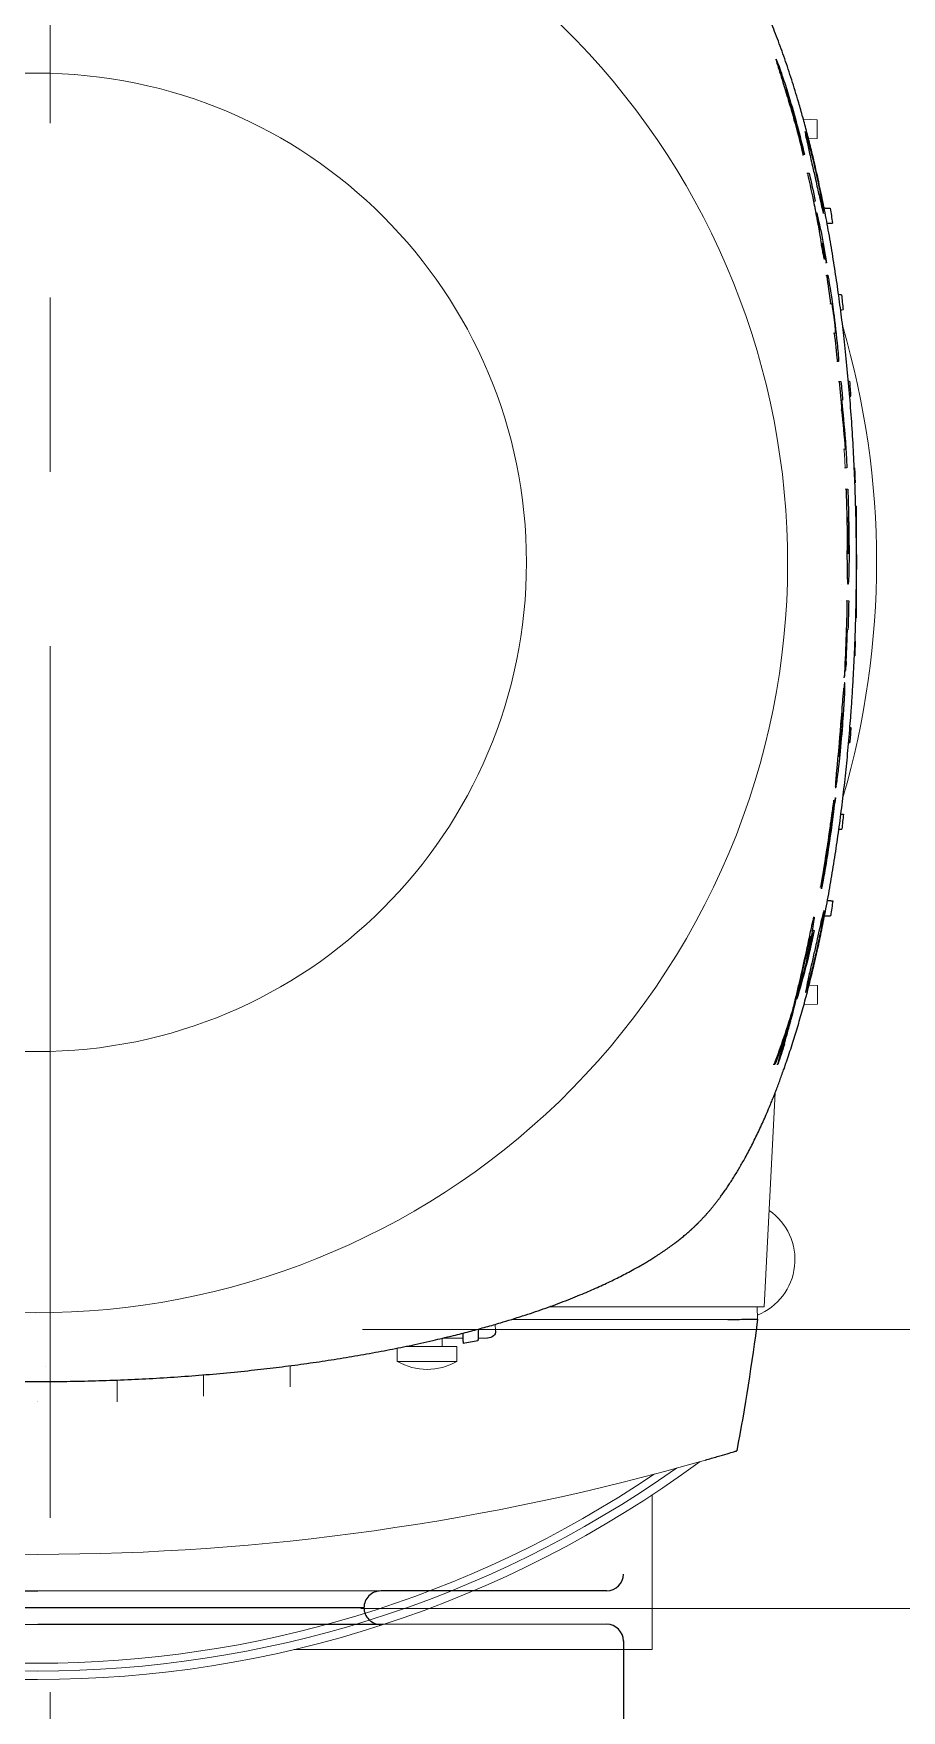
# Model space of a CAD drawing. Header units: millimetres. Extents: x 3795014 to 4300160, y 3869364 to 4016788.
# Drawn here: x 4226896.1 to 4227020.5, y 3925969.6 to 3926210.1 of the extents above; entities that cross this region are included whole.
import ezdxf

# ---------------------------------------------------------------- set-up
doc = ezdxf.new("R2010")
doc.units = ezdxf.units.MM
doc.linetypes.add('CENTER', pattern=[2, 1.25, -0.25, 0.25, -0.25])
doc.layers.add('Дополнительная', color=7, linetype='Continuous', lineweight=18)
doc.layers.add('粗实线层', color=7, linetype='Continuous', lineweight=35)

msp = doc.modelspace()

# ---------------------------------------------------------------- linework, layer by layer
at = {"color": 0, "lineweight": -3, "extrusion": (0, 0, -1)}
for centre, major_axis, ratio, start_param, end_param in [((4226980.41, 3926135.04, 0), (0.3, -98.27), 0.330267, 4.034379, 4.08623), ((4226980.05, 3926134.46, 0), (-0.13, 98.87), 0.330719, 0.974084, 1.086976), ((4226980.26, 3926134.52, 0), (0.15, -98.94), 0.330892, 4.117017, 4.165378), ((4226984.57, 3926137.3, 0), (5.3, -93.97), 0.320693, 4.205984, 4.239145), ((4226668.07, 3926134.06, 0), (5.63, 346.52), 0.998334, 1.406969, 1.413197), ((4226980.2, 3926134.41, 0), (-0.11, 99.07), 0.331056, 1.074221, 1.124736), ((4226984.09, 3926136.72, 0), (4.79, -94.54), 0.320868, 4.252688, 4.286324), ((4226980.12, 3926134.56, 0), (-0.16, 98.72), 0.330431, 1.144859, 1.189817), ((4226668.26, 3926134.07, 0), (-2.25, -346.45), 0.998084, 4.594424, 4.600626), ((4226980.1, 3926134.57, 0), (-0.16, 98.75), 0.330569, 1.235498, 1.278981), ((4226980.04, 3926134.41, 0), (0.11, -98.9), 0.330714, 4.449122, 4.492114), ((4226668.42, 3926134.08, 0), (-0.51, -346.37), 0.997872, 4.635427, 4.64161), ((4226981.81, 3926134.25, 0), (2.96, -97.3), 0.325054, 4.481185, 4.539896), ((4226981.62, 3926134.13, 0), (2.97, -97.4), 0.325377, 4.495374, 4.553698), ((4226668.53, 3926134.08, 0), (0.13, -346.31), 0.997729, 4.67318, 4.679352), ((4226979.83, 3926134.3, 0), (0.07, -99.23), 0.331726, 4.607258, 4.696129), ((4226980.03, 3926134.29, 0), (0.07, -99.35), 0.331838, 4.607315, 4.69608), ((4226668.57, 3926134.08, 0), (0.22, -346.29), 0.997679, 4.709305, 4.715473), ((4226979.79, 3926134.3, 0), (-0.07, 99.29), 0.331922, 1.627425, 1.738772), ((4226979.84, 3926134.29, 0), (-0.07, 99.31), 0.331918, 1.669126, 1.725701), ((4226979.89, 3926134.29, 0), (-0.07, 99.33), 0.331926, 1.669087, 1.728509), ((4226668.53, 3926134.08, 0), (0.31, -346.31), 0.997729, 4.745426, 4.751598), ((4225990.64, 3926145.35, 0), (1023.1, 0.65), 0.531477, 0.047804, 0.050197), ((4225977.59, 3926145.35, 0), (1036.08, 0.65), 0.526715, 0.049518, 0.051859), ((4226668.42, 3926134.09, 0), (0.95, -346.37), 0.997872, 4.783168, 4.789351), ((4226135.4, 3926139.88, 0), (878.86, 0.55), 0.530258, 0.085865, 0.088818), ((4226668.26, 3926134.09, 0), (2.69, -346.45), 0.998084, 4.824152, 4.830354), ((4226276.37, 3926132.63, 0), (737.47, 0.47), 0.532254, 0.11304, 0.116064), ((4226668.07, 3926134.11, 0), (6.07, -346.51), 0.998334, 4.869988, 4.876215), ((4226985.45, 3926126.65, 0), (4.72, 89.42), 0.318866, 2.084009, 2.180145), ((4226980.53, 3926133.53, 0), (-0.18, -98.32), 0.330115, 5.270273, 5.333465), ((4226666.64, 3926121.32, 0), (345.9, 0.22), 0.707801, 0.176073, 0.181336), ((4226985.87, 3926125.05, 0), (5.04, 87.93), 0.319625, 2.140434, 2.205219), ((4226982.58, 3926133.12, 0), (3.12, 97.04), 0.326928, 2.26363, 2.379823), ((4226982.69, 3926133.06, 0), (3.13, 97.06), 0.327152, 2.271965, 2.378585), ((4226986.65, 3926121.09, 0), (5.74, 84.06), 0.321838, 2.22622, 2.256484), ((4226980.76, 3926132.83, 0), (0.36, 97.58), 0.330162, 2.336536, 2.378748), ((4226650.72, 3926070.19, 0), (352.02, 0.22), 0.992727, 0.128344, 0.182957), ((4226961.08, 3926024.05, 0), (1.22, -0.24), 0.853683, 6.078079, 7.622696), ((4226896.39, 3926362.94, 0), (346.5, -11.18), 0.998593, 1.354686, 1.360949), ((4226896.44, 3926353.31, 0), (-341.74, -0.22), 0.98485, 4.712479, 4.71248), ((4226896.44, 3926353.35, 0), (-341.8, -0.22), 0.98478, 4.712298, 4.7123)]:
    msp.add_ellipse(centre, major_axis=major_axis, ratio=ratio, start_param=start_param, end_param=end_param, dxfattribs=at)
at = {"color": 0, "lineweight": -3}
for points, degree, knots in [([(4226991.4, 3926039.53, 0), (4226993.23, 3926041.36, 0), (4226995.01, 3926043.59, 0), (4226996.74, 3926046.2, 0), (4227001.04, 3926053.96, 0), (4227004.81, 3926064.05, 0), (4227006.87, 3926071.04, 0), (4227011.69, 3926091.82, 0), (4227014.18, 3926116.36, 0), (4227014.7, 3926132.63, 0), (4227013.76, 3926159.06, 0), (4227010.12, 3926182.96, 0), (4227008.31, 3926191.69, 0), (4227004.76, 3926204.76, 0), (4227000.41, 3926215.3, 0), (4226998.59, 3926219.01, 0), (4226996.04, 3926223.34, 0), (4226993.35, 3926226.79, 0), (4226992.66, 3926227.6, 0), (4226991.97, 3926228.35, 0), (4226991.28, 3926229.05, 0)], 5, [0, 0, 0, 0, 0, 0, 28.612785, 28.612785, 28.612785, 74.374141, 74.374141, 74.374141, 152.858752, 152.858752, 152.858752, 202.96905, 202.96905, 202.96905, 235.424027, 235.424027, 235.424027, 246.308087, 246.308087, 246.308087, 246.308087, 246.308087, 246.308087]), ([(4227006.65, 3926192.71, 0), (4227006.03, 3926195.34, 0), (4227005.22, 3926198.38, 0), (4227004.15, 3926201.88, 0), (4227003.88, 3926202.73, 0), (4227003.41, 3926204.15, 0), (4227003.24, 3926204.62, 0), (4227002.95, 3926205.43, 0), (4227002.86, 3926205.68, 0), (4227002.71, 3926206.05, 0), (4227002.64, 3926206.22, 0), (4227002.54, 3926206.4, 0), (4227002.52, 3926206.4, 0), (4227002.55, 3926206.21, 0), (4227002.59, 3926206.07, 0), (4227002.71, 3926205.67, 0), (4227002.79, 3926205.38, 0), (4227003.06, 3926204.55, 0), (4227003.21, 3926204.07, 0), (4227003.66, 3926202.61, 0), (4227003.92, 3926201.79, 0), (4227004.61, 3926199.45, 0), (4227005.45, 3926196.62, 0), (4227006.43, 3926192.62, 0)], 3, [0, 0, 0, 0, 0.774753, 0.774753, 1.029914, 1.029914, 1.22486, 1.22486, 1.46624, 1.46624, 1.838074, 1.838074, 2.257251, 2.257251, 2.568222, 2.568222, 2.792601, 2.792601, 2.927135, 2.927135, 3.064382, 3.064382, 3.266502, 3.266502, 3.266502, 3.266502]), ([(4227005.57, 3926196.76, 0), (4227005.34, 3926197.64, 0), (4227005.06, 3926198.64, 0), (4227004.65, 3926200.03, 0), (4227004.54, 3926200.41, 0), (4227004.37, 3926200.94, 0), (4227004.29, 3926201.2, 0), (4227004.15, 3926201.61, 0), (4227004.1, 3926201.74, 0), (4227004.02, 3926201.96, 0), (4227004, 3926202, 0), (4227003.96, 3926202.05, 0), (4227003.95, 3926202.04, 0), (4227004, 3926201.84, 0), (4227004.03, 3926201.7, 0), (4227004.13, 3926201.34, 0), (4227004.19, 3926201.11, 0), (4227004.38, 3926200.44, 0), (4227004.49, 3926200.08, 0), (4227004.7, 3926199.31, 0), (4227004.86, 3926198.78, 0), (4227005.37, 3926196.95, 0), (4227005.76, 3926195.48, 0), (4227006.17, 3926193.9, 0)], 3, [0, 0, 0, 0, 0.257225, 0.257225, 0.431519, 0.431519, 0.631997, 0.631997, 0.807464, 0.807464, 1.017656, 1.017656, 1.294397, 1.294397, 1.501883, 1.501883, 1.676604, 1.676604, 1.873446, 1.873446, 2.147701, 2.147701, 2.581515, 2.581515, 2.581515, 2.581515]), ([(4227006.17, 3926193.9, 0), (4227006.21, 3926193.69, 0), (4227006.25, 3926193.47, 0), (4227006.34, 3926193.04, 0), (4227006.38, 3926192.83, 0), (4227006.43, 3926192.62, 0)], 3, [-0.2309195, -0.2309195, -0.2309195, -0.2309195, -0.1154597, -0.1154597, 0, 0, 0, 0]), ([(4227006.69, 3926196.03, 0), (4227006.7, 3926196.03, 0), (4227006.74, 3926195.94, 0), (4227006.88, 3926195.54, 0), (4227006.99, 3926195.18, 0), (4227007.28, 3926194.19, 0), (4227007.44, 3926193.58, 0), (4227007.74, 3926192.43, 0), (4227007.86, 3926191.94, 0), (4227008.06, 3926191.11, 0), (4227008.14, 3926190.76, 0), (4227008.29, 3926190.1, 0), (4227008.36, 3926189.79, 0), (4227008.51, 3926189.1, 0), (4227008.59, 3926188.73, 0), (4227008.78, 3926187.77, 0), (4227008.89, 3926187.2, 0), (4227009.09, 3926186.15, 0), (4227009.17, 3926185.68, 0), (4227009.29, 3926184.96, 0), (4227009.32, 3926184.7, 0), (4227009.36, 3926184.36, 0), (4227009.36, 3926184.28, 0), (4227009.34, 3926184.28, 0), (4227009.32, 3926184.28, 0), (4227009.27, 3926184.43, 0), (4227009.12, 3926185.02, 0), (4227009.02, 3926185.45, 0), (4227008.77, 3926186.53, 0), (4227008.62, 3926187.18, 0), (4227008.38, 3926188.29, 0), (4227008.28, 3926188.71, 0), (4227008.12, 3926189.46, 0), (4227008.04, 3926189.78, 0), (4227007.9, 3926190.42, 0), (4227007.82, 3926190.75, 0), (4227007.66, 3926191.49, 0), (4227007.56, 3926191.91, 0), (4227007.3, 3926193.04, 0), (4227007.15, 3926193.71, 0), (4227006.92, 3926194.76, 0), (4227006.83, 3926195.16, 0), (4227006.71, 3926195.76, 0), (4227006.68, 3926195.95, 0), (4227006.68, 3926196.02, 0), (4227006.68, 3926196.03, 0), (4227006.69, 3926196.03, 0)], 3, [1.753598, 1.753598, 1.753598, 1.753598, 1.918116, 1.918116, 2.136029, 2.136029, 2.361028, 2.361028, 2.508921, 2.508921, 2.60864, 2.60864, 2.699019, 2.699019, 2.80782, 2.80782, 2.987952, 2.987952, 3.177295, 3.177295, 3.348595, 3.348595, 3.507197, 3.507197, 3.507197, 3.723593, 3.723593, 3.94121, 3.94121, 4.161625, 4.161625, 4.286461, 4.286461, 4.379027, 4.379027, 4.47244, 4.47244, 4.596437, 4.596437, 4.82045, 4.82045, 5.015048, 5.015048, 5.215342, 5.215342, 5.260795, 5.260795, 5.260795, 5.260795]), ([(4227008.41, 3926183.62, 0), (4227008.33, 3926184.02, 0), (4227008.26, 3926184.42, 0), (4227008.1, 3926185.23, 0), (4227008.02, 3926185.63, 0), (4227007.94, 3926186.03, 0)], 3, [0.000001, 0.000001, 0.000001, 0.000001, 0.1146249, 0.1146249, 0.2292486, 0.2292486, 0.2292486, 0.2292486]), ([(4227008.5, 3926183.62, 0), (4227008.52, 3926183.51, 0), (4227008.54, 3926183.4, 0), (4227008.56, 3926183.29, 0), (4227008.56, 3926183.29, 0), (4227008.56, 3926183.28, 0), (4227008.57, 3926183.27, 0), (4227008.58, 3926183.17, 0), (4227008.6, 3926183.07, 0), (4227008.62, 3926182.97, 0), (4227008.62, 3926182.96, 0), (4227008.62, 3926182.95, 0), (4227008.63, 3926182.93, 0), (4227008.64, 3926182.84, 0), (4227008.66, 3926182.76, 0), (4227008.67, 3926182.68, 0), (4227008.69, 3926182.58, 0), (4227008.7, 3926182.49, 0), (4227008.71, 3926182.4, 0), (4227008.73, 3926182.33, 0), (4227008.73, 3926182.27, 0), (4227008.74, 3926182.21, 0), (4227008.75, 3926182.15, 0), (4227008.76, 3926182.09, 0), (4227008.76, 3926182.05, 0), (4227008.77, 3926182.01, 0), (4227008.77, 3926181.98, 0), (4227008.77, 3926181.96, 0), (4227008.77, 3926181.94, 0), (4227008.77, 3926181.93, 0), (4227008.77, 3926181.93, 0), (4227008.77, 3926181.93, 0), (4227008.76, 3926181.94, 0), (4227008.76, 3926181.96, 0), (4227008.75, 3926181.98, 0), (4227008.74, 3926182.01, 0), (4227008.73, 3926182.05, 0), (4227008.73, 3926182.05, 0), (4227008.73, 3926182.06, 0), (4227008.73, 3926182.06, 0), (4227008.72, 3926182.1, 0), (4227008.71, 3926182.15, 0), (4227008.69, 3926182.21, 0), (4227008.68, 3926182.27, 0), (4227008.67, 3926182.34, 0), (4227008.65, 3926182.41, 0), (4227008.63, 3926182.49, 0), (4227008.61, 3926182.58, 0), (4227008.59, 3926182.68, 0), (4227008.58, 3926182.77, 0), (4227008.56, 3926182.86, 0), (4227008.54, 3926182.95, 0), (4227008.54, 3926182.96, 0), (4227008.54, 3926182.97, 0), (4227008.54, 3926182.97, 0), (4227008.52, 3926183.07, 0), (4227008.5, 3926183.18, 0), (4227008.48, 3926183.28, 0), (4227008.47, 3926183.28, 0), (4227008.47, 3926183.29, 0), (4227008.47, 3926183.29, 0), (4227008.45, 3926183.4, 0), (4227008.43, 3926183.51, 0), (4227008.41, 3926183.62, 0)], 3, [0, 0, 0, 0, 0.0318178, 0.0318178, 0.0318178, 0.0340129, 0.0340129, 0.0340129, 0.0634681, 0.0634681, 0.0634681, 0.0678492, 0.0678492, 0.0678492, 0.095103, 0.095103, 0.095103, 0.130095, 0.130095, 0.130095, 0.158184, 0.158184, 0.158184, 0.1915502, 0.1915502, 0.1915502, 0.2210179, 0.2210179, 0.2210179, 0.2528196, 0.2528196, 0.2528196, 0.2838224, 0.2838224, 0.2838224, 0.3141906, 0.3141906, 0.3141906, 0.3152926, 0.3152926, 0.3152926, 0.3468499, 0.3468499, 0.3468499, 0.3763202, 0.3763202, 0.3763202, 0.4102011, 0.4102011, 0.4102011, 0.4394544, 0.4394544, 0.4394544, 0.4419495, 0.4419495, 0.4419495, 0.4724018, 0.4724018, 0.4724018, 0.4736492, 0.4736492, 0.4736492, 0.5054576, 0.5054576, 0.5054576, 0.5054576]), ([(4227009.16, 3926180.04, 0), (4227009.23, 3926179.62, 0), (4227009.28, 3926179.3, 0), (4227009.35, 3926178.8, 0), (4227009.39, 3926178.55, 0), (4227009.45, 3926178.11, 0), (4227009.47, 3926177.94, 0), (4227009.48, 3926177.73, 0), (4227009.48, 3926177.7, 0), (4227009.45, 3926177.76, 0), (4227009.42, 3926177.86, 0), (4227009.35, 3926178.19, 0), (4227009.31, 3926178.41, 0), (4227009.21, 3926178.93, 0), (4227009.16, 3926179.21, 0), (4227009.06, 3926179.75, 0), (4227009, 3926180.07, 0), (4227008.93, 3926180.48, 0)], 3, [0, 0, 0, 0, 0.121271, 0.121271, 0.292437, 0.292437, 0.4723, 0.4723, 0.652502, 0.652502, 0.832796, 0.832796, 1.015013, 1.015013, 1.182786, 1.182786, 1.303811, 1.303811, 1.303811, 1.303811]), ([(4227009.91, 3926175.39, 0), (4227009.91, 3926175.43, 0), (4227009.92, 3926175.44, 0), (4227009.94, 3926175.39, 0), (4227009.96, 3926175.32, 0), (4227010.02, 3926175.06, 0), (4227010.06, 3926174.82, 0), (4227010.17, 3926174.21, 0), (4227010.25, 3926173.75, 0), (4227010.44, 3926172.48, 0), (4227010.56, 3926171.65, 0), (4227010.85, 3926169.44, 0), (4227011.11, 3926167.37, 0), (4227011.34, 3926165.13, 0), (4227011.38, 3926164.68, 0), (4227011.45, 3926163.94, 0), (4227011.46, 3926163.7, 0), (4227011.48, 3926163.35, 0), (4227011.49, 3926163.22, 0), (4227011.49, 3926163.06, 0), (4227011.48, 3926163.01, 0), (4227011.46, 3926163.03, 0)], 3, [-2.140777, -2.140777, -2.140777, -2.140777, -1.943572, -1.943572, -1.743036, -1.743036, -1.443646, -1.443646, -1.111782, -1.111782, -0.757739, -0.757739, -0.45824, -0.45824, -0.359339, -0.359339, -0.253036, -0.253036, -0.133338, -0.133338, 0, 0, 0, 0]), ([(4227010.5, 3926171.31, 0), (4227010.5, 3926171.31, 0), (4227010.51, 3926171.3, 0), (4227010.53, 3926171.22, 0), (4227010.54, 3926171.17, 0), (4227010.57, 3926170.98, 0), (4227010.6, 3926170.81, 0), (4227010.66, 3926170.4, 0), (4227010.7, 3926170.16, 0), (4227010.77, 3926169.63, 0), (4227010.81, 3926169.36, 0), (4227010.87, 3926168.81, 0), (4227010.91, 3926168.54, 0), (4227010.96, 3926168.05, 0), (4227010.98, 3926167.82, 0), (4227011.01, 3926167.47, 0), (4227011.02, 3926167.34, 0), (4227011.03, 3926167.18, 0), (4227011.03, 3926167.11, 0), (4227011.02, 3926167.11, 0)], 3, [-1.061329, -1.061329, -1.061329, -1.061329, -0.981767, -0.981767, -0.902326, -0.902326, -0.76554, -0.76554, -0.627841, -0.627841, -0.490377, -0.490377, -0.353057, -0.353057, -0.216906, -0.216906, -0.090665, -0.090665, 0, 0, 0, 0]), ([(4227011.84, 3926160.18, 0), (4227011.88, 3926159.73, 0), (4227011.92, 3926159.28, 0), (4227012, 3926158.38, 0), (4227012.03, 3926157.93, 0), (4227012.07, 3926157.49, 0)], 3, [-0.2529574, -0.2529574, -0.2529574, -0.2529574, -0.1264792, -0.1264792, -0.000001, -0.000001, -0.000001, -0.000001]), ([(4227012.46, 3926151.9, 0), (4227012.5, 3926151.21, 0), (4227012.54, 3926150.53, 0), (4227012.62, 3926149.15, 0), (4227012.65, 3926148.46, 0), (4227012.68, 3926147.78, 0)], 3, [-0.3867073, -0.3867073, -0.3867073, -0.3867073, -0.1933537, -0.1933537, 0, 0, 0, 0]), ([(4227012.92, 3926138.28, 0), (4227012.92, 3926138.09, 0), (4227012.92, 3926137.9, 0), (4227012.92, 3926137.53, 0), (4227012.92, 3926137.34, 0), (4227012.92, 3926136.83, 0), (4227012.92, 3926136.52, 0), (4227012.91, 3926136, 0), (4227012.9, 3926135.79, 0), (4227012.89, 3926135.51, 0), (4227012.88, 3926135.44, 0), (4227012.86, 3926135.44, 0), (4227012.85, 3926135.51, 0), (4227012.83, 3926135.8, 0), (4227012.82, 3926136, 0), (4227012.8, 3926136.52, 0), (4227012.79, 3926136.83, 0), (4227012.78, 3926137.34, 0), (4227012.78, 3926137.53, 0), (4227012.77, 3926137.9, 0), (4227012.77, 3926138.09, 0), (4227012.77, 3926138.28, 0)], 3, [0, 0, 0, 0, 0.0537463, 0.0537463, 0.107357, 0.107357, 0.211254, 0.211254, 0.3154922, 0.3154922, 0.4198359, 0.4198359, 0.5241787, 0.5241787, 0.6284437, 0.6284437, 0.7324085, 0.7324085, 0.7859743, 0.7859743, 0.8396757, 0.8396757, 0.8396757, 0.8396757]), ([(4227012.99, 3926135.93, 0), (4227012.99, 3926135.61, 0), (4227012.99, 3926135.29, 0), (4227012.99, 3926134.66, 0), (4227012.99, 3926134.35, 0), (4227012.98, 3926133.48, 0), (4227012.97, 3926132.95, 0), (4227012.94, 3926132.08, 0), (4227012.92, 3926131.73, 0), (4227012.89, 3926131.25, 0), (4227012.87, 3926131.13, 0), (4227012.84, 3926131.13, 0), (4227012.82, 3926131.25, 0), (4227012.8, 3926131.73, 0), (4227012.79, 3926132.07, 0), (4227012.77, 3926132.95, 0), (4227012.76, 3926133.48, 0), (4227012.75, 3926134.35, 0), (4227012.75, 3926134.66, 0), (4227012.74, 3926135.29, 0), (4227012.74, 3926135.61, 0), (4227012.74, 3926135.93, 0)], 3, [-1.421943, -1.421943, -1.421943, -1.421943, -1.331036, -1.331036, -1.240353, -1.240353, -1.064293, -1.064293, -0.887681, -0.887681, -0.710974, -0.710974, -0.534228, -0.534228, -0.357687, -0.357687, -0.181684, -0.181684, -0.090958, -0.090958, 0, 0, 0, 0]), ([(4227012.95, 3926128.7, 0), (4227012.93, 3926128.01, 0), (4227012.92, 3926127.32, 0), (4227012.88, 3926125.94, 0), (4227012.87, 3926125.26, 0), (4227012.84, 3926124.57, 0)], 3, [-0.3870015, -0.3870015, -0.3870015, -0.3870015, -0.1935013, -0.1935013, -0.000001, -0.000001, -0.000001, -0.000001]), ([(4227012.58, 3926120.01, 0), (4227012.62, 3926120.77, 0), (4227012.65, 3926121.53, 0), (4227012.71, 3926123.05, 0), (4227012.74, 3926123.81, 0), (4227012.76, 3926124.57, 0)], 3, [0.000001, 0.000001, 0.000001, 0.000001, 0.2133512, 0.2133512, 0.4267016, 0.4267016, 0.4267016, 0.4267016]), ([(4227011.14, 3926102.07, 0), (4227011.16, 3926102.14, 0), (4227011.18, 3926102.25, 0), (4227011.22, 3926102.53, 0), (4227011.25, 3926102.7, 0), (4227011.32, 3926103.16, 0), (4227011.38, 3926103.61, 0), (4227011.55, 3926105.09, 0), (4227011.66, 3926106.11, 0), (4227011.98, 3926109.5, 0), (4227012.11, 3926111.19, 0), (4227012.25, 3926113.05, 0), (4227012.29, 3926113.76, 0), (4227012.36, 3926115.06, 0), (4227012.38, 3926115.54, 0), (4227012.41, 3926116.36, 0), (4227012.41, 3926116.59, 0), (4227012.4, 3926116.89, 0), (4227012.39, 3926116.97, 0), (4227012.37, 3926116.98, 0), (4227012.35, 3926116.92, 0), (4227012.31, 3926116.68, 0), (4227012.29, 3926116.49, 0), (4227012.26, 3926116.21, 0)], 3, [-1.336799, -1.336799, -1.336799, -1.336799, -1.238837, -1.238837, -1.141168, -1.141168, -1.011551, -1.011551, -0.880222, -0.880222, -0.735991, -0.735991, -0.647061, -0.647061, -0.557789, -0.557789, -0.440684, -0.440684, -0.279558, -0.279558, -0.140503, -0.140503, 0, 0, 0, 0]), ([(4227011.14, 3926102.07, 0), (4227011.12, 3926101.95, 0), (4227011.1, 3926101.91, 0), (4227011.08, 3926101.94, 0), (4227011.07, 3926102.02, 0), (4227011.08, 3926102.3, 0), (4227011.09, 3926102.51, 0), (4227011.14, 3926103.14, 0), (4227011.17, 3926103.55, 0), (4227011.25, 3926104.38, 0), (4227011.3, 3926104.96, 0), (4227011.42, 3926106.3, 0), (4227011.55, 3926107.57, 0), (4227011.81, 3926110.67, 0), (4227011.92, 3926112.04, 0), (4227012.07, 3926113.98, 0), (4227012.11, 3926114.51, 0), (4227012.17, 3926115.24, 0), (4227012.19, 3926115.46, 0), (4227012.23, 3926115.88, 0), (4227012.24, 3926116.06, 0), (4227012.26, 3926116.21, 0)], 3, [0, 0, 0, 0, 0.1350457, 0.1350457, 0.2700322, 0.2700322, 0.4129371, 0.4129371, 0.5678335, 0.5678335, 0.6867665, 0.6867665, 0.7324155, 0.7324155, 0.7438495, 0.7438495, 0.7483279, 0.7483279, 0.7505776, 0.7505776, 0.7528335, 0.7528335, 0.7528335, 0.7528335]), ([(4227011.82, 3926110.2, 0), (4227011.83, 3926110.4, 0), (4227011.86, 3926110.66, 0), (4227011.9, 3926111.11, 0), (4227011.92, 3926111.35, 0), (4227011.97, 3926111.87, 0), (4227011.99, 3926112.05, 0), (4227012.04, 3926112.39, 0), (4227012.06, 3926112.51, 0), (4227012.09, 3926112.6, 0), (4227012.1, 3926112.6, 0), (4227012.11, 3926112.36, 0), (4227012.11, 3926112.21, 0), (4227012.09, 3926111.87, 0), (4227012.08, 3926111.66, 0), (4227012.05, 3926111.1, 0), (4227012.02, 3926110.78, 0), (4227011.98, 3926110.13, 0), (4227011.94, 3926109.72, 0), (4227011.88, 3926109.04, 0), (4227011.85, 3926108.6, 0), (4227011.8, 3926108.16, 0)], 3, [0, 0, 0, 0, 0.0570243, 0.0570243, 0.0894357, 0.0894357, 0.1262549, 0.1262549, 0.1951011, 0.1951011, 0.2636282, 0.2636282, 0.3108471, 0.3108471, 0.3583629, 0.3583629, 0.4176212, 0.4176212, 0.4999412, 0.4999412, 0.561339, 0.561339, 0.561339, 0.561339]), ([(4227011.82, 3926110.2, 0), (4227011.8, 3926109.99, 0), (4227011.78, 3926109.79, 0), (4227011.74, 3926109.32, 0), (4227011.74, 3926109.26, 0), (4227011.71, 3926108.89, 0), (4227011.68, 3926108.56, 0), (4227011.62, 3926107.9, 0), (4227011.6, 3926107.65, 0), (4227011.57, 3926107.18, 0), (4227011.56, 3926106.99, 0), (4227011.54, 3926106.62, 0), (4227011.54, 3926106.52, 0), (4227011.54, 3926106.35, 0), (4227011.56, 3926106.33, 0), (4227011.6, 3926106.47, 0), (4227011.62, 3926106.59, 0), (4227011.67, 3926106.95, 0), (4227011.7, 3926107.14, 0), (4227011.74, 3926107.56, 0), (4227011.77, 3926107.85, 0), (4227011.8, 3926108.16, 0)], 3, [-0.485665, -0.485665, -0.485665, -0.485665, -0.4503269, -0.4503269, -0.4387912, -0.4387912, -0.3970373, -0.3970373, -0.3677267, -0.3677267, -0.3371614, -0.3371614, -0.2936711, -0.2936711, -0.2156866, -0.2156866, -0.1510092, -0.1510092, -0.0904565, -0.0904565, 0, 0, 0, 0]), ([(4227010.82, 3926099.1, 0), (4227010.49, 3926096.37, 0), (4227010.37, 3926095.56, 0), (4227010.09, 3926093.7, 0), (4227010.05, 3926093.45, 0), (4227010, 3926093.11, 0), (4227009.98, 3926092.95, 0), (4227009.93, 3926092.71, 0), (4227009.92, 3926092.63, 0), (4227009.9, 3926092.5, 0), (4227009.89, 3926092.46, 0), (4227009.87, 3926092.41, 0), (4227009.87, 3926092.4, 0), (4227009.87, 3926092.42, 0), (4227009.87, 3926092.44, 0), (4227009.88, 3926092.53, 0), (4227009.89, 3926092.6, 0), (4227009.91, 3926092.77, 0), (4227009.92, 3926092.88, 0), (4227009.99, 3926093.32, 0), (4227010.04, 3926093.68, 0), (4227010.1, 3926094.13, 0), (4227010.12, 3926094.22, 0), (4227010.33, 3926095.78, 0), (4227010.44, 3926096.6, 0), (4227010.66, 3926098.33, 0), (4227010.7, 3926098.68, 0), (4227010.74, 3926099.07, 0), (4227010.77, 3926099.33, 0), (4227010.81, 3926099.75, 0), (4227010.82, 3926099.89, 0), (4227010.83, 3926100.07, 0), (4227010.82, 3926100.11, 0), (4227010.8, 3926100.08, 0), (4227010.79, 3926100, 0), (4227010.74, 3926099.75, 0), (4227010.71, 3926099.56, 0), (4227010.63, 3926098.97, 0), (4227010.58, 3926098.61, 0), (4227010.47, 3926097.82, 0), (4227010.39, 3926097.29, 0), (4227010.22, 3926096.03, 0), (4227010.09, 3926095.11, 0), (4227009.84, 3926093.41, 0), (4227009.64, 3926091.85, 0), (4227008.91, 3926087.64, 0)], 3, [0, 0, 0, 0, 0.783766, 0.783766, 0.982817, 0.982817, 1.11539, 1.11539, 1.202851, 1.202851, 1.273034, 1.273034, 1.340963, 1.340963, 1.410948, 1.410948, 1.485726, 1.485726, 1.579921, 1.579921, 1.89106, 1.89106, 1.97694, 1.97694, 3.273165, 3.273165, 3.998658, 3.998658, 4.83057, 4.83057, 5.496585, 5.496585, 6.143847, 6.143847, 6.81969, 6.81969, 7.515656, 7.515656, 8.392411, 8.392411, 9.702693, 9.702693, 11.186246, 11.186246, 13.374851, 13.374851, 13.374851, 13.374851]), ([(4227009.16, 3926088.82, 0), (4227009.33, 3926089.82, 0), (4227009.46, 3926090.68, 0), (4227009.65, 3926091.88, 0), (4227009.78, 3926092.7, 0), (4227010.01, 3926094.25, 0), (4227010.05, 3926094.49, 0), (4227010.09, 3926094.75, 0), (4227010.11, 3926094.84, 0), (4227010.13, 3926094.99, 0), (4227010.14, 3926095.04, 0), (4227010.15, 3926095.11, 0), (4227010.16, 3926095.13, 0), (4227010.16, 3926095.14, 0), (4227010.16, 3926095.13, 0), (4227010.16, 3926095.07, 0), (4227010.16, 3926095.02, 0), (4227010.14, 3926094.87, 0), (4227010.13, 3926094.77, 0), (4227010.07, 3926094.31, 0), (4227009.88, 3926092.99, 0), (4227009.74, 3926092.08, 0), (4227009.69, 3926091.76, 0), (4227009.59, 3926091.1, 0), (4227009.53, 3926090.73, 0), (4227009.29, 3926089.18, 0), (4227009.21, 3926088.7, 0), (4227009.14, 3926088.19, 0), (4227009.1, 3926087.95, 0), (4227009.06, 3926087.63, 0), (4227009.05, 3926087.54, 0), (4227009.04, 3926087.42, 0), (4227009.05, 3926087.43, 0), (4227009.09, 3926087.53, 0), (4227009.12, 3926087.66, 0), (4227009.18, 3926087.92, 0), (4227009.22, 3926088.12, 0), (4227009.34, 3926088.76, 0), (4227009.43, 3926089.24, 0), (4227009.7, 3926090.8, 0), (4227009.94, 3926092.25, 0), (4227010.39, 3926095.28, 0), (4227010.73, 3926097.7, 0), (4227011.05, 3926100.47, 0)], 3, [0, 0, 0, 0, 0.289368, 0.289368, 0.531718, 0.531718, 0.61136, 0.61136, 0.649316, 0.649316, 0.681842, 0.681842, 0.715401, 0.715401, 0.750338, 0.750338, 0.787111, 0.787111, 0.829356, 0.829356, 0.969149, 0.969149, 1.111284, 1.111284, 1.232755, 1.232755, 1.507553, 1.507553, 1.821925, 1.821925, 2.077339, 2.077339, 2.397535, 2.397535, 2.902026, 2.902026, 3.606652, 3.606652, 4.854647, 4.854647, 8.113342, 8.113342, 11.960355, 11.960355, 11.960355, 11.960355]), ([(4227005, 3926070.36, 0), (4227005.15, 3926070.94, 0), (4227005.3, 3926071.53, 0), (4227005.58, 3926072.71, 0), (4227005.73, 3926073.34, 0), (4227006.26, 3926075.58, 0), (4227006.5, 3926076.7, 0), (4227006.91, 3926078.56, 0), (4227007.09, 3926079.41, 0), (4227007.33, 3926080.56, 0), (4227007.41, 3926080.93, 0), (4227007.57, 3926081.7, 0), (4227007.64, 3926081.99, 0), (4227007.73, 3926082.44, 0), (4227007.79, 3926082.67, 0), (4227007.87, 3926083.02, 0), (4227007.9, 3926083.15, 0), (4227007.94, 3926083.3, 0), (4227007.96, 3926083.36, 0), (4227007.99, 3926083.37, 0), (4227007.99, 3926083.29, 0), (4227007.95, 3926082.92, 0), (4227007.89, 3926082.48, 0), (4227007.69, 3926081.21, 0), (4227007.5, 3926080.06, 0), (4227007.22, 3926078.65, 0)], 3, [-3.027067, -3.027067, -3.027067, -3.027067, -2.85876, -2.85876, -2.691518, -2.691518, -2.244676, -2.244676, -2.024868, -2.024868, -1.904118, -1.904118, -1.762877, -1.762877, -1.574933, -1.574933, -1.402952, -1.402952, -1.253133, -1.253133, -1.048049, -1.048049, -0.614069, -0.614069, 0, 0, 0, 0]), ([(4227006.77, 3926072.57, 0), (4227006.75, 3926072.57, 0), (4227006.76, 3926072.66, 0), (4227006.83, 3926073.06, 0), (4227006.9, 3926073.43, 0), (4227007.12, 3926074.41, 0), (4227007.26, 3926075.02, 0), (4227007.51, 3926076.16, 0), (4227007.62, 3926076.64, 0), (4227007.81, 3926077.48, 0), (4227007.89, 3926077.82, 0), (4227008.04, 3926078.48, 0), (4227008.11, 3926078.8, 0), (4227008.26, 3926079.49, 0), (4227008.35, 3926079.86, 0), (4227008.56, 3926080.83, 0), (4227008.69, 3926081.4, 0), (4227008.92, 3926082.45, 0), (4227009.03, 3926082.93, 0), (4227009.2, 3926083.65, 0), (4227009.27, 3926083.91, 0), (4227009.36, 3926084.24, 0), (4227009.39, 3926084.32, 0), (4227009.41, 3926084.32, 0), (4227009.43, 3926084.32, 0), (4227009.42, 3926084.16, 0), (4227009.34, 3926083.58, 0), (4227009.28, 3926083.15, 0), (4227009.09, 3926082.07, 0), (4227008.97, 3926081.43, 0), (4227008.75, 3926080.31, 0), (4227008.66, 3926079.89, 0), (4227008.5, 3926079.15, 0), (4227008.43, 3926078.83, 0), (4227008.29, 3926078.18, 0), (4227008.21, 3926077.86, 0), (4227008.04, 3926077.12, 0), (4227007.94, 3926076.7, 0), (4227007.66, 3926075.57, 0), (4227007.49, 3926074.9, 0), (4227007.19, 3926073.84, 0), (4227007.07, 3926073.43, 0), (4227006.88, 3926072.83, 0), (4227006.82, 3926072.64, 0), (4227006.77, 3926072.57, 0), (4227006.77, 3926072.57, 0), (4227006.77, 3926072.57, 0)], 3, [1.75367, 1.75367, 1.75367, 1.75367, 1.921679, 1.921679, 2.136096, 2.136096, 2.357453, 2.357453, 2.504666, 2.504666, 2.604394, 2.604394, 2.695045, 2.695045, 2.804389, 2.804389, 2.98557, 2.98557, 3.177832, 3.177832, 3.349008, 3.349008, 3.507337, 3.507337, 3.507337, 3.723454, 3.723454, 3.937974, 3.937974, 4.157975, 4.157975, 4.282342, 4.282342, 4.374612, 4.374612, 4.467867, 4.467867, 4.592004, 4.592004, 4.817449, 4.817449, 5.015435, 5.015435, 5.218566, 5.218566, 5.261007, 5.261007, 5.261007, 5.261007]), ([(4227004.93, 3926069.67, 0), (4227005.43, 3926071.65, 0), (4227005.88, 3926073.54, 0), (4227006.51, 3926076.3, 0), (4227006.71, 3926077.23, 0), (4227007.01, 3926078.62, 0), (4227007.1, 3926079.04, 0), (4227007.2, 3926079.49, 0), (4227007.23, 3926079.66, 0), (4227007.29, 3926079.89, 0), (4227007.31, 3926080, 0), (4227007.36, 3926080.2, 0), (4227007.38, 3926080.29, 0), (4227007.41, 3926080.44, 0), (4227007.43, 3926080.5, 0), (4227007.46, 3926080.61, 0), (4227007.47, 3926080.64, 0), (4227007.48, 3926080.64, 0), (4227007.48, 3926080.58, 0), (4227007.45, 3926080.43, 0), (4227007.43, 3926080.29, 0), (4227007.38, 3926080.01, 0), (4227007.37, 3926079.91, 0), (4227007.23, 3926079.09, 0), (4227007.13, 3926078.5, 0), (4227006.9, 3926077.38, 0)], 3, [-1.789445, -1.789445, -1.789445, -1.789445, -1.540091, -1.540091, -1.347636, -1.347636, -1.211801, -1.211801, -1.117191, -1.117191, -1.057725, -1.057725, -1.005161, -1.005161, -0.943472, -0.943472, -0.858885, -0.858885, -0.749408, -0.749408, -0.571498, -0.571498, -0.482621, -0.482621, 0, 0, 0, 0]), ([(4227005.52, 3926071.63, 0), (4227005.54, 3926071.68, 0), (4227005.55, 3926071.73, 0), (4227005.56, 3926071.78, 0), (4227005.57, 3926071.82, 0), (4227005.58, 3926071.87, 0), (4227005.59, 3926071.92, 0), (4227005.6, 3926071.97, 0), (4227005.61, 3926072.02, 0), (4227005.63, 3926072.07, 0), (4227005.64, 3926072.12, 0), (4227005.65, 3926072.17, 0), (4227005.66, 3926072.22, 0), (4227005.67, 3926072.27, 0), (4227005.69, 3926072.32, 0), (4227005.7, 3926072.37, 0), (4227005.71, 3926072.43, 0), (4227005.72, 3926072.48, 0), (4227005.73, 3926072.53, 0), (4227005.75, 3926072.58, 0), (4227005.76, 3926072.64, 0), (4227005.77, 3926072.69, 0), (4227005.78, 3926072.74, 0), (4227005.8, 3926072.8, 0), (4227005.81, 3926072.85, 0), (4227005.81, 3926072.85, 0), (4227005.81, 3926072.86, 0), (4227005.81, 3926072.86, 0), (4227005.84, 3926072.97, 0), (4227005.86, 3926073.07, 0), (4227005.89, 3926073.18, 0), (4227005.9, 3926073.24, 0), (4227005.91, 3926073.29, 0), (4227005.93, 3926073.35, 0), (4227005.94, 3926073.41, 0), (4227005.95, 3926073.46, 0), (4227005.97, 3926073.52, 0), (4227005.98, 3926073.58, 0), (4227005.99, 3926073.64, 0), (4227006.01, 3926073.7, 0), (4227006.02, 3926073.75, 0), (4227006.03, 3926073.81, 0), (4227006.05, 3926073.87, 0), (4227006.06, 3926073.93, 0), (4227006.08, 3926073.99, 0), (4227006.09, 3926074.05, 0), (4227006.1, 3926074.11, 0), (4227006.12, 3926074.17, 0), (4227006.13, 3926074.23, 0)], 3, [0, 0, 0, 0, 0.0216486, 0.0216486, 0.0216486, 0.0433058, 0.0433058, 0.0433058, 0.0649712, 0.0649712, 0.0649712, 0.0866443, 0.0866443, 0.0866443, 0.1083258, 0.1083258, 0.1083258, 0.1300153, 0.1300153, 0.1300153, 0.1517124, 0.1517124, 0.1517124, 0.1734175, 0.1734175, 0.1734175, 0.1748251, 0.1748251, 0.1748251, 0.2168477, 0.2168477, 0.2168477, 0.2385733, 0.2385733, 0.2385733, 0.2603072, 0.2603072, 0.2603072, 0.2820516, 0.2820516, 0.2820516, 0.303807, 0.303807, 0.303807, 0.3255736, 0.3255736, 0.3255736, 0.3473539, 0.3473539, 0.3473539, 0.3473539]), ([(4227002.76, 3926062.2, 0), (4227002.9, 3926062.71, 0), (4227003.07, 3926063.31, 0), (4227003.48, 3926064.73, 0), (4227003.71, 3926065.54, 0), (4227003.96, 3926066.44, 0)], 3, [-0.7777036, -0.7777036, -0.7777036, -0.7777036, -0.388852, -0.388852, 0, 0, 0, 0]), ([(4227003.73, 3926065.11, 0), (4227003.83, 3926065.51, 0), (4227003.96, 3926065.99, 0), (4227004.25, 3926067.09, 0), (4227004.42, 3926067.71, 0), (4227004.6, 3926068.39, 0)], 3, [0, 0, 0, 0, 0.28605, 0.28605, 0.5721493, 0.5721493, 0.5721493, 0.5721493]), ([(4226995.63, 3926025.67, 0), (4226996.19, 3926025.67, 0), (4226996.76, 3926025.67, 0), (4226997.78, 3926025.68, 0), (4226998.24, 3926025.68, 0), (4226999.02, 3926025.68, 0), (4226999.33, 3926025.68, 0), (4226999.76, 3926025.68, 0), (4226999.87, 3926025.68, 0), (4226999.87, 3926025.68, 0)], 3, [-0.6261205, -0.6261205, -0.6261205, -0.6261205, -0.467073, -0.467073, -0.3129806, -0.3129806, -0.1589347, -0.1589347, 0, 0, 0, 0]), ([(4226992.4, 3926005.5, 0), (4226992.97, 3926005.66, 0), (4226993.54, 3926005.83, 0), (4226994.6, 3926006.14, 0), (4226995.09, 3926006.28, 0), (4226995.9, 3926006.52, 0), (4226996.23, 3926006.62, 0), (4226996.61, 3926006.74, 0), (4226996.72, 3926006.77, 0), (4226996.86, 3926006.81, 0), (4226996.9, 3926006.82, 0), (4226996.9, 3926006.82, 0)], 3, [-0.6489985, -0.6489985, -0.6489985, -0.6489985, -0.4829623, -0.4829623, -0.3244666, -0.3244666, -0.1748555, -0.1748555, -0.0874621, -0.0874621, 0, 0, 0, 0])]:
    msp.add_open_spline(points, degree=degree, knots=knots, dxfattribs=at)
at = {"color": 0, "lineweight": -3, "extrusion": (-1.375e-13, -4.0101e-12, -1)}
msp.add_rational_spline([(4227009.42, 3926185.06, 0), (4227009.86, 3926185.04, 0), (4227010.3, 3926185.03, 0)], [1.01658220552, 1.01434296948, 1.01209592796], degree=2, dxfattribs=at)
at = {"color": 0, "lineweight": -3, "extrusion": (7.37e-14, -2.0729e-12, -1)}
msp.add_rational_spline([(4227009.84, 3926182.87, 0), (4227010.22, 3926182.88, 0), (4227010.61, 3926182.89, 0)], [1.02026767946, 1.01809219943, 1.01591146228], degree=2, dxfattribs=at)
at = {"color": 0, "lineweight": -3}
for points in [[(4227011.91, 3926172.61, 0), (4227011.77, 3926172.62, 0), (4227011.63, 3926172.62, 0), (4227011.49, 3926172.63, 0)], [(4227011.78, 3926170.47, 0), (4227011.9, 3926170.47, 0), (4227012.02, 3926170.47, 0), (4227012.14, 3926170.48, 0)], [(4227012.91, 3926160.21, 0), (4227012.96, 3926160.2, 0), (4227013.02, 3926160.2, 0), (4227013.07, 3926160.2, 0)], [(4227013.09, 3926158.06, 0), (4227013.14, 3926158.06, 0), (4227013.18, 3926158.06, 0), (4227013.23, 3926158.06, 0)], [(4227013.75, 3926147.79, 0), (4227013.76, 3926147.79, 0), (4227013.77, 3926147.79, 0), (4227013.79, 3926147.78, 0)], [(4227013.76, 3926120.82, 0), (4227013.78, 3926120.82, 0), (4227013.79, 3926120.82, 0), (4227013.8, 3926120.82, 0)], [(4227013.12, 3926110.54, 0), (4227013.17, 3926110.54, 0), (4227013.21, 3926110.54, 0), (4227013.26, 3926110.54, 0)], [(4227012.94, 3926108.4, 0), (4227012.99, 3926108.4, 0), (4227013.05, 3926108.4, 0), (4227013.11, 3926108.4, 0)], [(4227011.83, 3926098.13, 0), (4227011.95, 3926098.13, 0), (4227012.07, 3926098.13, 0), (4227012.19, 3926098.12, 0)], [(4227011.54, 3926095.97, 0), (4227011.68, 3926095.98, 0), (4227011.82, 3926095.98, 0), (4227011.96, 3926095.99, 0)]]:
    msp.add_open_spline(points, degree=3, dxfattribs=at)
at = {"color": 0, "lineweight": -3, "extrusion": (3.469e-13, 1.0116e-11, -1)}
msp.add_rational_spline([(4227009.9, 3926085.73, 0), (4227010.28, 3926085.72, 0), (4227010.67, 3926085.71, 0)], [1.02028069733, 1.01810523876, 1.01592452323], degree=2, dxfattribs=at)
at = {"color": 0, "lineweight": -3, "extrusion": (6.27e-14, -1.7648e-12, -1)}
msp.add_rational_spline([(4227009.48, 3926083.54, 0), (4227009.92, 3926083.55, 0), (4227010.36, 3926083.57, 0)], [1.01658210937, 1.01434292124, 1.01209592796], degree=2, dxfattribs=at)
at = {"color": 0, "lineweight": -3, "ltscale": 25}
msp.add_open_spline([(4226801.88, 3926039.41, 0), (4226803.71, 3926037.58, 0), (4226805.94, 3926035.8, 0), (4226808.55, 3926034.07, 0), (4226816.31, 3926029.76, 0), (4226826.4, 3926026, 0), (4226833.39, 3926023.94, 0), (4226854.17, 3926019.12, 0), (4226878.71, 3926016.62, 0), (4226894.98, 3926016.11, 0), (4226921.41, 3926017.05, 0), (4226945.31, 3926020.69, 0), (4226954.04, 3926022.5, 0), (4226967.11, 3926026.04, 0), (4226977.65, 3926030.4, 0), (4226981.36, 3926032.22, 0), (4226985.69, 3926034.77, 0), (4226989.14, 3926037.46, 0), (4226989.95, 3926038.14, 0), (4226990.7, 3926038.83, 0), (4226991.4, 3926039.53, 0)], degree=5, knots=[0, 0, 0, 0, 0, 0, 28.612785, 28.612785, 28.612785, 74.374141, 74.374141, 74.374141, 152.858752, 152.858752, 152.858752, 202.96905, 202.96905, 202.96905, 235.424027, 235.424027, 235.424027, 246.308087, 246.308087, 246.308087, 246.308087, 246.308087, 246.308087], dxfattribs=at)
at = {"color": 0, "lineweight": -3}
msp.add_rational_spline([(4226957.61, 3926023.69, 0), (4226957.63, 3926022.94, 0), (4226957.66, 3926022.19, 0)], [1.02248002502, 1.01878693906, 1.01507185708], degree=2, dxfattribs=at)
at = {"color": 0, "lineweight": -3, "extrusion": (-2.5056e-12, 8.59e-14, -1)}
msp.add_rational_spline([(4226959.85, 3926024.28, 0), (4226959.82, 3926023.44, 0), (4226959.79, 3926022.58, 0)], [1.02027453262, 1.01650553434, 1.01270536032], degree=2, dxfattribs=at)
at = {"layer": 'Дополнительная', "linetype": 'CENTER', "ltscale": 100}
msp.add_line((4226898.44, 3926722.21, 0), (4226898.44, 3925727.5, 0), dxfattribs=at)
at = {"layer": 'Дополнительная'}
for p, q in [((4227002.44, 3926206.37, 0), (4227002.54, 3926206.37, 0)), ((4227005.42, 3926196.76, 0), (4227005.5, 3926196.76, 0)), ((4227005.5, 3926196.76, 0), (4227005.57, 3926196.76, 0)), ((4227006.44, 3926197.81, 0), (4227008.4, 3926197.71, 0)), ((4227008.4, 3926195.04, 0), (4227008.4, 3926197.71, 0)), ((4227007.19, 3926194.98, 0), (4227008.4, 3926195.04, 0)), ((4227006.33, 3926192.62, 0), (4227006.43, 3926192.62, 0)), ((4227006.43, 3926192.71, 0), (4227006.53, 3926192.71, 0)), ((4227006.53, 3926192.71, 0), (4227006.65, 3926192.71, 0)), ((4227006.92, 3926190.05, 0), (4227007.02, 3926190.05, 0)), ((4227007.02, 3926190.05, 0), (4227007.28, 3926190.05, 0)), ((4227007.94, 3926186.03, 0), (4227008.14, 3926186.03, 0)), ((4227008.27, 3926184.37, 0), (4227008.36, 3926184.37, 0)), ((4227009.37, 3926177.72, 0), (4227009.47, 3926177.72, 0)), ((4227009.64, 3926177.19, 0), (4227009.74, 3926177.19, 0)), ((4227009.66, 3926175.39, 0), (4227009.76, 3926175.39, 0)), ((4227009.76, 3926175.39, 0), (4227009.91, 3926175.39, 0)), ((4227009.82, 3926175.43, 0), (4227009.92, 3926175.43, 0)), ((4227010.25, 3926171.31, 0), (4227010.34, 3926171.31, 0)), ((4227010.34, 3926171.31, 0), (4227010.5, 3926171.31, 0)), ((4227010.77, 3926167.11, 0), (4227010.87, 3926167.11, 0)), ((4227010.87, 3926167.11, 0), (4227011.02, 3926167.11, 0)), ((4227011.22, 3926163.03, 0), (4227011.32, 3926163.03, 0)), ((4227011.32, 3926163.03, 0), (4227011.46, 3926163.03, 0)), ((4227011.37, 3926163.02, 0), (4227011.47, 3926163.02, 0)), ((4227011.49, 3926160.18, 0), (4227011.59, 3926160.18, 0)), ((4227011.59, 3926160.18, 0), (4227011.84, 3926160.18, 0)), ((4227011.83, 3926156.05, 0), (4227011.93, 3926156.05, 0)), ((4227011.92, 3926157.49, 0), (4227012.07, 3926157.49, 0)), ((4227012.2, 3926150.48, 0), (4227012.29, 3926150.48, 0)), ((4227012.29, 3926150.48, 0), (4227012.45, 3926150.48, 0)), ((4227012.33, 3926147.78, 0), (4227012.43, 3926147.78, 0)), ((4227012.43, 3926147.78, 0), (4227012.68, 3926147.78, 0)), ((4227012.46, 3926144.73, 0), (4227012.55, 3926144.73, 0)), ((4227012.55, 3926144.73, 0), (4227012.81, 3926144.73, 0)), ((4227013.84, 3926145.65, 0), (4227013.87, 3926145.65, 0)), ((4227014.05, 3926142.31, 0), (4227013.95, 3926142.31, 0)), ((4227014.05, 3926142.31, 0), (4227014.06, 3926126.29, 0)), ((4227012.72, 3926140.68, 0), (4227012.87, 3926140.68, 0)), ((4227014.06, 3926135.37, 0), (4227014.06, 3926135.37, 0)), ((4227014.06, 3926133.23, 0), (4227014.06, 3926133.23, 0)), ((4227011.9, 3926131.13, 0), (4227011.9, 3926131.13, 0)), ((4227012.76, 3926131.13, 0), (4227012.85, 3926131.13, 0)), ((4227011.87, 3926128.7, 0), (4227011.87, 3926128.7, 0)), ((4227012.6, 3926128.7, 0), (4227012.69, 3926128.7, 0)), ((4227012.69, 3926128.7, 0), (4227012.95, 3926128.7, 0)), ((4227012.65, 3926124.57, 0), (4227012.71, 3926124.57, 0)), ((4227012.76, 3926124.57, 0), (4227012.84, 3926124.57, 0)), ((4227014.06, 3926126.29, 0), (4227013.96, 3926126.29, 0)), ((4227013.85, 3926122.95, 0), (4227013.88, 3926122.95, 0)), ((4227012.19, 3926117.72, 0), (4227012.29, 3926117.72, 0)), ((4227012.28, 3926116.98, 0), (4227012.38, 3926116.98, 0)), ((4227012.39, 3926118.71, 0), (4227012.46, 3926118.71, 0)), ((4227010.72, 3926100.1, 0), (4227010.82, 3926100.1, 0)), ((4227010.95, 3926100.47, 0), (4227011.05, 3926100.47, 0)), ((4227010.99, 3926101.92, 0), (4227011.09, 3926101.92, 0)), ((4227010.74, 3926099.1, 0), (4227010.82, 3926099.1, 0)), ((4227008.81, 3926087.64, 0), (4227008.91, 3926087.64, 0)), ((4227008.95, 3926087.44, 0), (4227009.05, 3926087.44, 0)), ((4227007.87, 3926083.36, 0), (4227007.97, 3926083.36, 0)), ((4227007.87, 3926081.43, 0), (4227007.97, 3926081.43, 0)), ((4227006.8, 3926077.38, 0), (4227006.9, 3926077.38, 0)), ((4227006.03, 3926074.23, 0), (4227006.13, 3926074.23, 0)), ((4227007.27, 3926073.62, 0), (4227008.48, 3926073.55, 0)), ((4227005.42, 3926071.63, 0), (4227005.52, 3926071.63, 0)), ((4227008.48, 3926070.88, 0), (4227008.48, 3926073.55, 0)), ((4227004.9, 3926070.36, 0), (4227005, 3926070.36, 0)), ((4227006.52, 3926070.78, 0), (4227008.48, 3926070.88, 0)), ((4227003.88, 3926066.44, 0), (4227003.96, 3926066.44, 0)), ((4227004.52, 3926068.39, 0), (4227004.6, 3926068.39, 0)), ((4227002.12, 3926062.2, 0), (4227002.22, 3926062.2, 0)), ((4227002.22, 3926062.2, 0), (4227002.37, 3926062.2, 0)), ((4227002.65, 3926062.2, 0), (4227002.76, 3926062.2, 0)), ((4227000.82, 3926027.49, 0), (4227002.41, 3926058.19, 0)), ((4226964.58, 3926025.65, 0), (4226995.6, 3926025.67, 0)), ((4226970.03, 3926027.47, 0), (4227000.82, 3926027.49, 0)), ((4226995.6, 3926025.67, 0), (4226995.63, 3926025.67, 0)), ((4226999.82, 3926027.49, 0), (4226999.87, 3926025.68, 0)), ((4226962.27, 3926024.96, 0), (4226962.31, 3926024.02, 0)), ((4226948.23, 3926019.63, 0), (4226948.23, 3926021.55, 0)), ((4226949.45, 3926021.8, 0), (4226956.78, 3926021.8, 0)), ((4226950.37, 3926021.8, 0), (4226950.37, 3926021.99, 0)), ((4226954.64, 3926021.8, 0), (4226954.64, 3926022.95, 0)), ((4226954.74, 3926022.98, 0), (4226957.09, 3926022.98, 0)), ((4226956.78, 3926019.64, 0), (4226956.78, 3926021.8, 0)), ((4226957.63, 3926022.98, 0), (4226957.09, 3926022.98, 0)), ((4226961.15, 3926022.98, 0), (4226959.81, 3926022.98, 0)), ((4226897.77, 3926018.89, 0), (4226897.77, 3926018.89, 0)), ((4226932.87, 3926019.03, 0), (4226932.87, 3926015.99, 0)), ((4226948.23, 3926019.63, 0), (4226956.78, 3926019.64, 0)), ((4226896.62, 3926016.75, 0), (4226896.62, 3926016.75, 0)), ((4226896.68, 3926016.75, 0), (4226896.68, 3926016.75, 0)), ((4226908.04, 3926016.97, 0), (4226908.04, 3926013.86, 0)), ((4226920.45, 3926017.72, 0), (4226920.45, 3926014.66, 0)), ((4226984.78, 3925978.35, 0), (4226984.76, 3926000.48, 0)), ((4226933.45, 3925978.32, 0), (4226984.78, 3925978.35, 0))]:
    msp.add_line(p, q, dxfattribs=at)
at = {"layer": 'Дополнительная', "ltscale": 25}
for p, q in [((4226943.26, 3926024.23, 0), (4227349.69, 3926024.23, 0)), ((4226942.99, 3925984.23, 0), (4227349.42, 3925984.23, 0))]:
    msp.add_line(p, q, dxfattribs=at)
msp.add_circle((4226896.58, 3926134.23, 0), 70.16, dxfattribs=at)
at = {"layer": 'Дополнительная'}
for centre, radius, start, end in [((4226896.58, 3926134.23, 0), 107.59, 61.3883, 241.3883), ((4226896.58, 3926134.23, 0), 107.59, 241.3883, 61.3883), ((4226807.24, 3926145.27, 0), 204.88, 10.7891, 11.0011), ((4226896.58, 3926134.23, 0), 120.36, 343.7424, 16.3299), ((4226722.46, 3926134.41, 0), 290.28, 2.6393, 3.1736), ((4226714.69, 3926134.12, 0), 298.11, 0.7988, 1.2606), ((4226714.69, 3926134.12, 0), 298.26, 0.7984, 1.26), ((4226996.7, 3926034.23, 0), 8.54, 291.6242, 55.6102), ((4226952.5, 3926027.04, 0), 8.54, 240.0362, 300.0362), ((4226896.58, 3926134.23, 0), 120.36, 270.0221, 270.0223), ((4226896.58, 3926134.23, 0), 120.36, 270.05, 270.0502), ((4226896.45, 3926339.07, 0), 347.1, 254.0243, 286.048), ((4226896.57, 3926134.22, 0), 160.2, 233.6654, 306.4019), ((4226896.58, 3926134.23, 0), 158.99, 234.8569, 305.2154), ((4226896.58, 3926134.23, 0), 157.87, 235.9967, 304.0756)]:
    msp.add_arc(centre, radius, start, end, dxfattribs=at)
at = {"layer": '粗实线层', "color": 0, "linetype": 'Continuous', "lineweight": -3}
for p, q in [((4226896.67, 3925986.69, 0), (4226847.49, 3925986.66, 0)), ((4226945.85, 3925986.72, 0), (4226896.67, 3925986.69, 0)), ((4226896.67, 3925981.89, 0), (4226847.5, 3925981.86, 0)), ((4226945.85, 3925981.92, 0), (4226896.67, 3925981.89, 0))]:
    msp.add_line(p, q, dxfattribs=at)
at = {"layer": '粗实线层', "color": 0, "lineweight": -3}
for p, q in [((4226978.24, 3925986.74, 0), (4226945.85, 3925986.72, 0)), ((4226896.67, 3925984.29, 0), (4226849.89, 3925984.26, 0)), ((4226896.67, 3925984.29, 0), (4226849.89, 3925984.26, 0)), ((4226943.45, 3925984.32, 0), (4226896.67, 3925984.29, 0)), ((4226943.45, 3925984.32, 0), (4226896.67, 3925984.29, 0)), ((4226978.24, 3925981.94, 0), (4226945.85, 3925981.92, 0)), ((4226980.64, 3925979.55, 0), (4226980.65, 3925965.15, 0))]:
    msp.add_line(p, q, dxfattribs=at)
for centre, start, end in [((4226978.24, 3925989.14, 0), 270.0362, 0.0362), ((4226945.85, 3925984.32, 0), 90.0362, 180.0362), ((4226945.85, 3925984.32, 0), 180.0362, 270.0362), ((4226978.24, 3925979.54, 0), 0.0362, 90.0362)]:
    msp.add_arc(centre, 2.4, start, end, dxfattribs=at)

doc.saveas('drawing.dxf')
